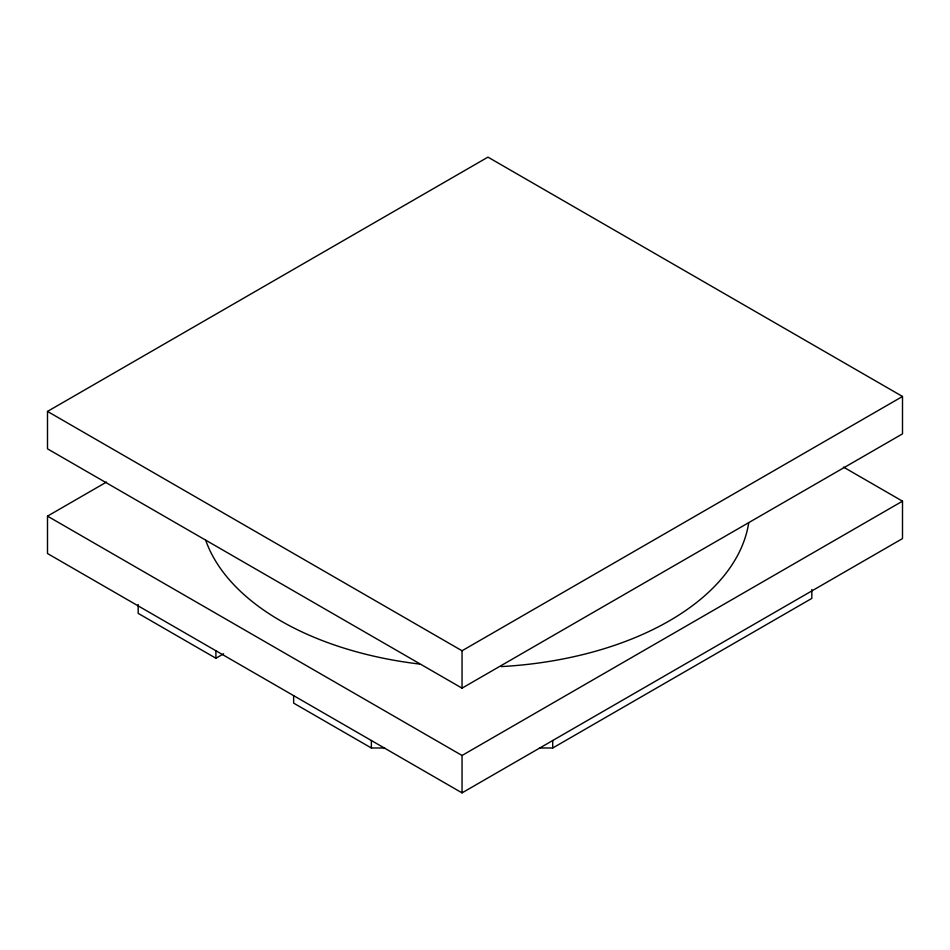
<?xml version="1.0" encoding="UTF-8"?>
<svg xmlns="http://www.w3.org/2000/svg" width="950" height="950" viewBox="0 0 950 950"><rect width="100%" height="100%" fill="white"/><g stroke="black" fill="none" stroke-linecap="round" stroke-linejoin="round"><path stroke-width="1.43" d="M47.5 411.421L487.956 157.13L902.5 396.471L902.5 433.865L462.044 688.156L47.5 448.827L47.5 411.421L462.044 650.762L902.5 396.471M843.457 467.091L902.5 501.173L902.5 538.579L462.044 792.87L47.5 553.529L47.5 516.135L106.566 482.03M138.178 604.521L138.178 613.367L215.911 658.243L223.618 653.79M47.5 516.135L462.044 755.476L902.5 501.173M539.457 747.994L552.722 747.994L811.822 598.405L811.822 589.558M293.633 695.637L293.633 703.119L371.367 747.994L384.631 747.994M552.722 740.513L552.722 747.994M462.044 650.762L462.044 688.156M462.044 755.476L462.044 792.87M371.367 740.513L371.367 747.994M215.911 650.762L215.911 658.243M748.695 522.928A274.811 158.662 0 0 1 501.339 666.591M419.508 664.05A274.811 158.662 0 0 1 205.616 540.004"/></g></svg>
